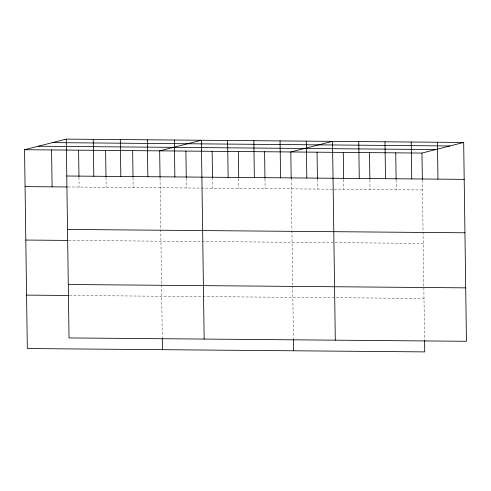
<?xml version="1.0" encoding="UTF-8"?>
<svg xmlns="http://www.w3.org/2000/svg" width="491" height="491" viewBox="0 0 491 491"><rect width="100%" height="100%" fill="white"/><g stroke="black" fill="none" stroke-linecap="round" stroke-linejoin="round"><path stroke-width="0.37" stroke-dasharray="2.46 1.84" d="M67.856 186.979L333.303 189.213M334.052 189.219L422.481 189.968M68.599 240.412L423.23 243.401M69.366 295.465L202.169 296.589M202.918 296.595L423.997 298.454M422.346 180.179L423.058 231.187M423.07 231.948L424.574 339.674M396.114 179.958L396.255 189.747M369.889 179.737L370.024 189.526M343.657 179.516L343.792 189.305M317.425 179.295L317.567 189.084M291.188 178.319L291.912 230.083M291.924 230.844L292.679 285.118M292.691 285.879L293.428 338.569M264.968 178.847L265.103 188.642M238.736 178.626L238.878 188.415M212.499 177.656L212.646 188.194M186.279 178.184L186.414 187.973M160.048 177.963L161.533 284.013M161.539 284.774L162.275 337.464M133.024 177.736L133.165 187.525M106.001 177.509L106.136 187.298M78.977 177.282L79.112 187.071"/><path stroke-width="0.74" d="M424.586 340.441L424.746 351.887L27.324 348.542L24.55 149.718L66.254 139.113L463.676 142.458L466.45 341.282L69.035 337.931L66.254 139.113M24.55 149.718L421.965 153.069L463.676 142.458M52.494 142.611L449.909 145.956M38.31 146.22L435.732 149.565M66.77 176.011L464.191 179.356M25.066 186.617L67.101 186.973M67.519 229.444L464.934 232.789M25.814 240.05L67.85 240.406M68.286 284.498L465.701 287.849M26.582 295.109L68.617 295.459M437.444 142.237L437.96 179.135M421.965 153.069L422.334 179.424M411.213 142.016L411.728 178.914M395.74 152.848L396.108 179.203M384.987 141.795L385.503 178.693M369.508 152.627L369.876 178.982M358.755 141.574L359.271 178.472M343.277 152.406L343.645 178.761M335.304 340.177L332.524 141.353L290.819 151.964L291.188 178.319M317.051 152.185L317.419 178.54M306.298 141.132L306.814 178.03M293.434 339.336L293.593 350.783M280.066 140.911L280.582 177.81M264.588 151.744L264.956 178.098M253.835 140.69L254.35 177.589M238.362 151.523L238.718 177.122M227.609 140.469L228.125 177.368M212.13 151.302L212.499 177.656M204.152 339.072L201.378 140.248L159.673 150.86L160.041 177.214M185.899 151.081L186.267 177.435M174.354 140.021L174.87 176.92M162.288 338.231L162.447 349.678M147.331 139.794L147.846 176.692M132.65 150.627L133.018 176.987M120.307 139.567L120.823 176.465M105.62 150.399L105.988 176.76M93.278 139.34L93.793 176.238M78.597 150.172L78.965 176.527M51.573 149.945L52.089 186.844"/></g></svg>
